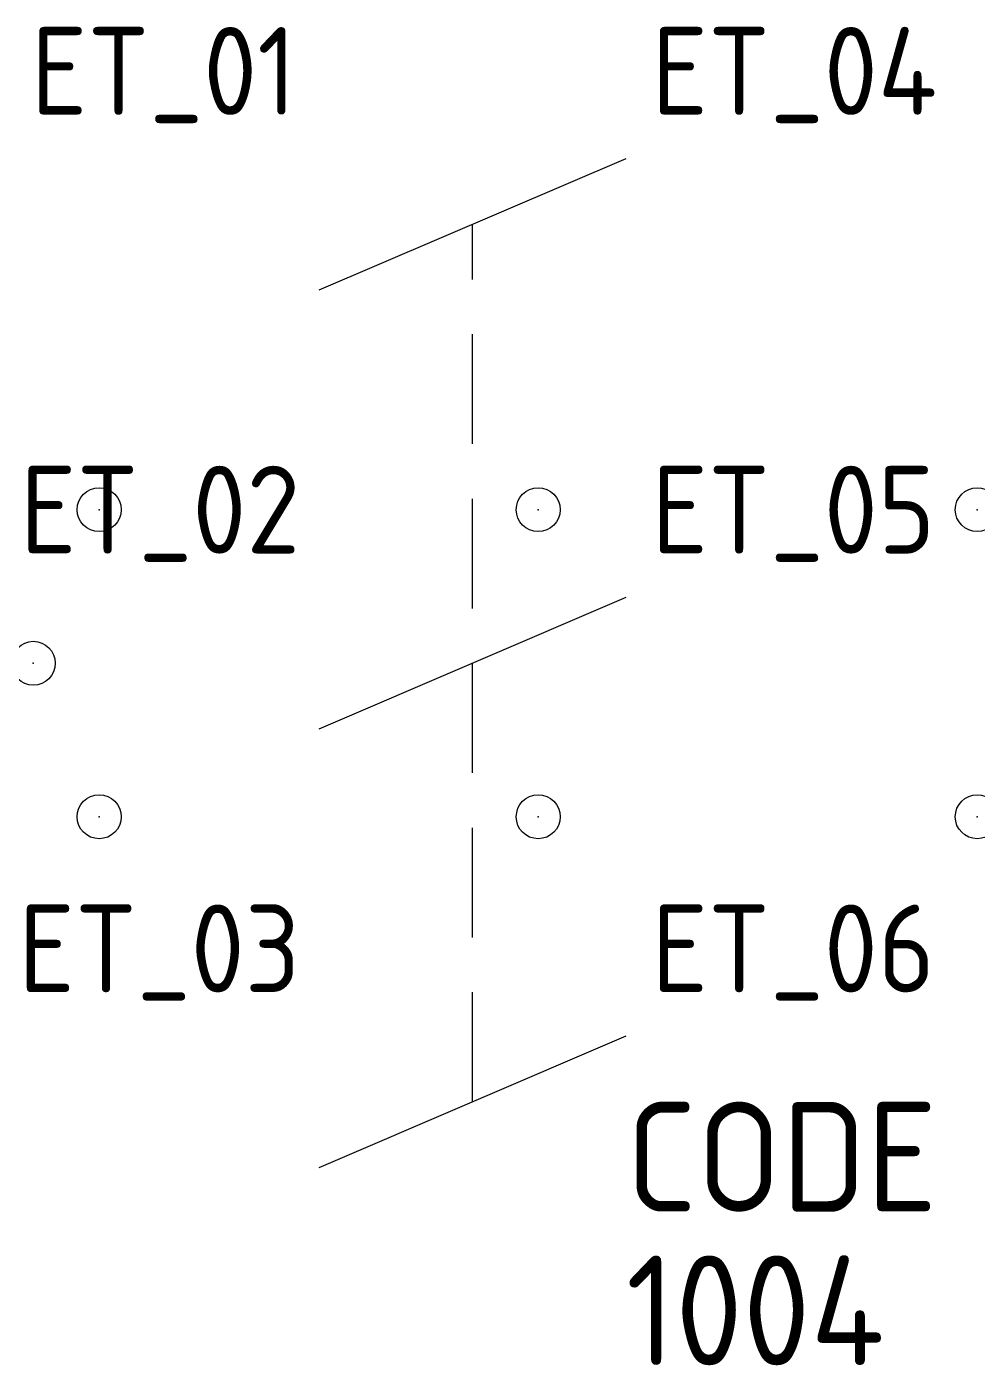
# Model space of a CAD drawing. Extents: x 68.4 to 90, y 301.5 to 332.
import ezdxf
from ezdxf.enums import TextEntityAlignment as Align

# ---------------------------------------------------------------- set-up
doc = ezdxf.new("R2010")
doc.units = 0
doc.header["$LTSCALE"] = 10
doc.header["$MEASUREMENT"] = 0
doc.header["$PDMODE"] = 32
doc.header["$PDSIZE"] = 1
doc.linetypes.add('DASHED2', pattern=[0.375, 0.25, -0.125])
doc.layers.get('0').update_dxf_attribs({"linetype": 'CONTINUOUS'})
for name, color, linetype in [('250', 54, 'CONTINUOUS'), ('A', 7, 'CONTINUOUS'), ('C', 7, 'CONTINUOUS'), ('TKST2', 2, 'CONTINUOUS'), ('TKST3', 1, 'CONTINUOUS')]:
    doc.layers.add(name, color=color, linetype=linetype)
doc.styles.get("Standard").update_dxf_attribs({"font": 'ISO8', "width": 1.2})

msp = doc.modelspace()

# ---------------------------------------------------------------- linework, layer by layer
for points in [[(82, 329), (75, 326)], [(82, 319), (75, 316)], [(82, 309), (75, 306)]]:
    msp.add_lwpolyline(points)
at = {"linetype": 'DASHED2'}
msp.add_lwpolyline([(78.5, 307.5), (78.5, 327.5)], dxfattribs=at)
at = {"layer": 'A', "color": 1}
msp.add_point((68.5, 317.5), dxfattribs=at)
at = {"layer": 'C', "color": 1}
msp.add_point((70, 321), dxfattribs=at)
at = {"layer": 'C', "color": 3}
msp.add_point((80, 321), dxfattribs=at)
at = {"layer": 'C', "color": 5}
msp.add_point((90, 321), dxfattribs=at)
at = {"layer": 'C', "color": 2}
msp.add_point((70, 314), dxfattribs=at)
at = {"layer": 'C', "color": 4}
msp.add_point((80, 314), dxfattribs=at)
at = {"layer": 'C', "color": 6}
msp.add_point((90, 314), dxfattribs=at)

# ---------------------------------------------------------------- texts
at = {"layer": '250'}
msp.add_attdef('1004', (82, 301.5), 'mat', height=2.5, dxfattribs=at)
at = {"layer": 'TKST2'}
for tag, p in [('ET_01', (74.5, 330)), ('ET_02', (74.58, 320)), ('ET_03', (74.58, 310))]:
    msp.add_attdef(tag, text='', height=2, dxfattribs=at).set_placement(p, align=Align.RIGHT)
for tag, p in [('ET_04', (82.58, 332)), ('ET_05', (82.58, 322)), ('ET_06', (82.58, 312))]:
    msp.add_attdef(tag, text='', height=2, dxfattribs=at).set_placement(p, align=Align.TOP_LEFT)
at = {"layer": 'TKST3'}
msp.add_attdef('CODE', (82, 305), '-I', height=2.5, dxfattribs=at)

doc.saveas('drawing.dxf')
